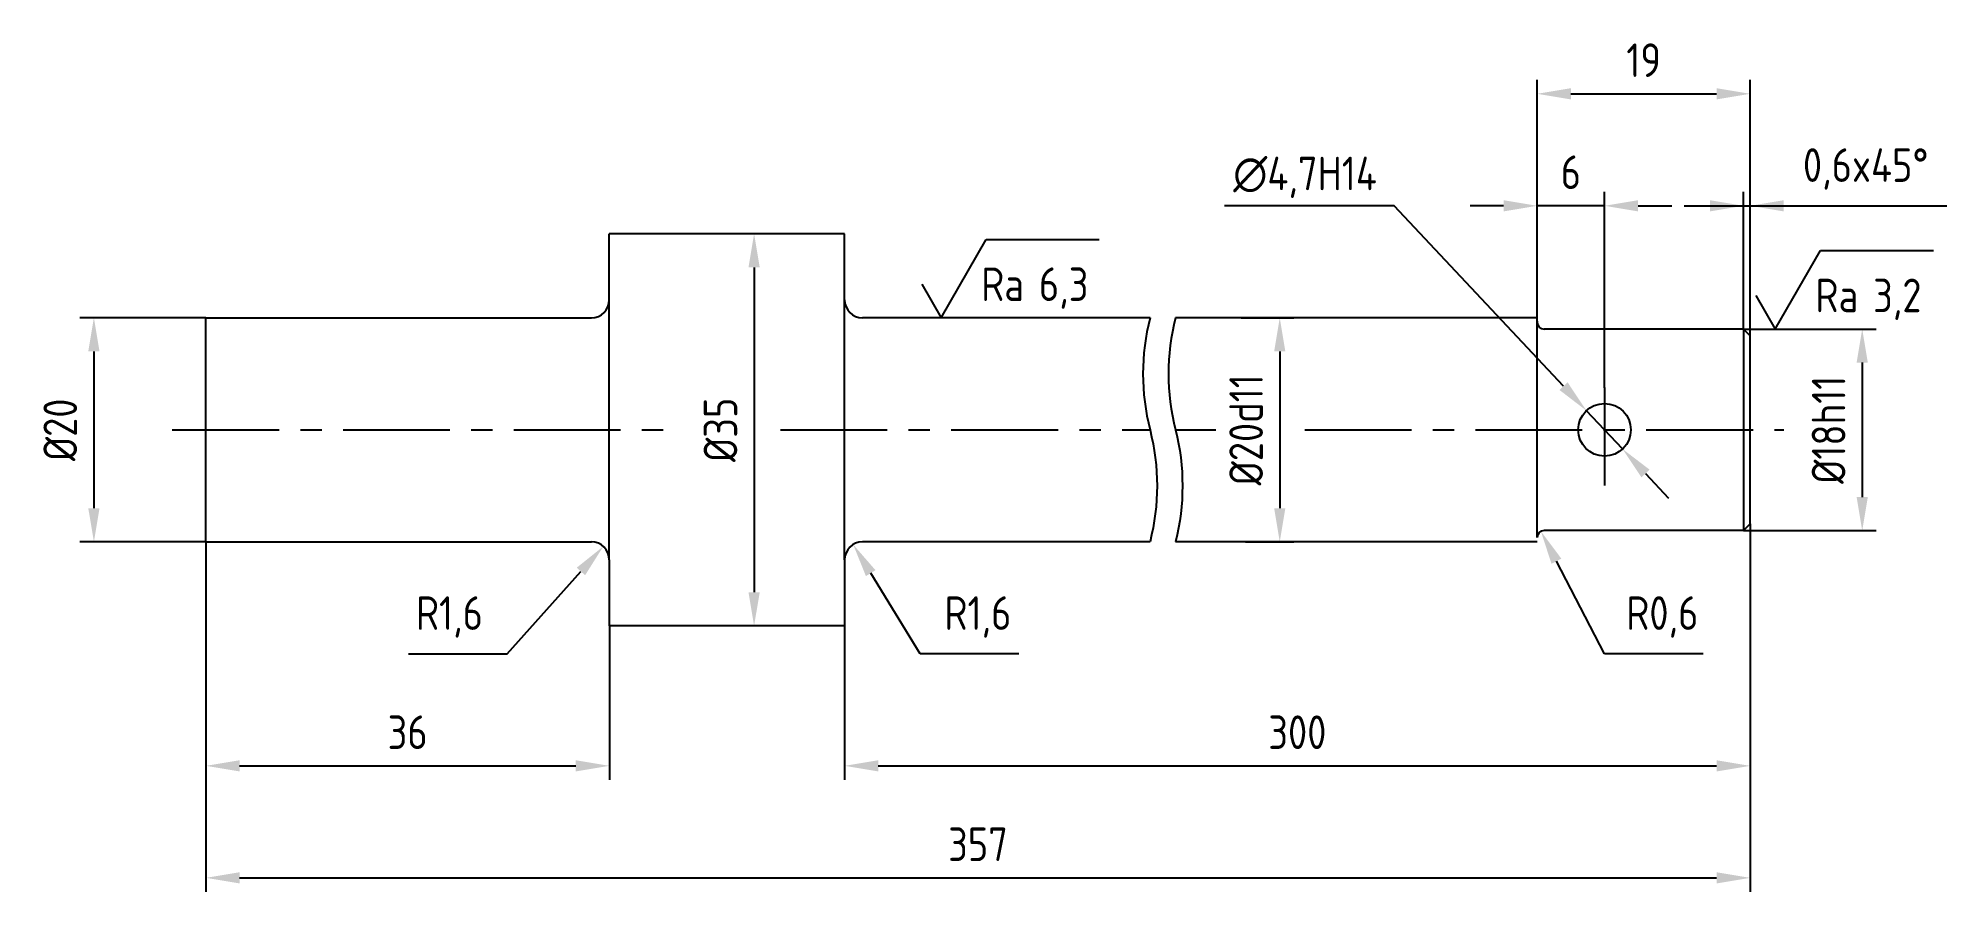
# Model space of a CAD drawing. Header units: millimetres. Extents: x 395 to 770, y 181 to 568.
# Drawn here: x 394.6 to 564.9, y 180.6 to 256.8 of the extents above.
import ezdxf

# ---------------------------------------------------------------- set-up
doc = ezdxf.new("R2010")
doc.units = ezdxf.units.MM
doc.header["$LTSCALE"] = 0.3
doc.linetypes.add('CENTER', pattern=[50.8, 31.75, -6.35, 6.35, -6.35])
for name, color, linetype in [('Cen', 5, 'CENTER'), ('Dim', 7, 'Continuous'), ('Text', 3, 'Continuous')]:
    doc.layers.add(name, color=color, linetype=linetype)
doc.styles.add('GOSTW', font='GOSTW.shx', dxfattribs={"width": 0.78})
doc.styles.add('Style1', font='romans.shx', dxfattribs={"width": 0.8})
doc.dimstyles.new('CADM', dxfattribs={"dimtxt": 3, "dimasz": 3, "dimexe": 2.5, "dimexo": 0, "dimgap": 0.8, "dimtad": 1, "dimdec": 4, "dimtxsty": 'GOSTW', "dimcen": 0.09, "dimclrd": 7, "dimclre": 7, "dimclrt": 3, "dimadec": 0, "dimazin": 0, "dimtfac": 1, "dimtdec": 4, "dimtmove": 0, "dimatfit": 3, "dimfxl": 1, "dimtvp": 1, "dimtolj": 1, "dimtzin": 0, "dimarcsym": 0})
doc.dimstyles.new('LIN1', dxfattribs={"dimtxt": 3, "dimasz": 3, "dimexe": 1.25, "dimexo": 0, "dimgap": 1.5, "dimtad": 1, "dimtoh": 1, "dimdec": 1, "dimtxsty": 'Style1', "dimcen": 2.5, "dimclrt": 3, "dimadec": 0, "dimazin": 0, "dimtfac": 1, "dimtdec": 1, "dimtmove": 0, "dimatfit": 2, "dimfxl": 1, "dimarcsym": 0})

# ---------------------------------------------------------------- blocks, each defined once
blk = doc.blocks.new('*D3')
at = {"color": 7, "linetype": 'Continuous', "lineweight": -2, "transparency": 16777216}
for p, q in [((515.61, 241.81), (500.46, 241.81)), ((530.72, 225.71), (515.61, 241.81)), ((535.99, 220.1), (532.77, 223.52)), ((538.04, 217.91), (540.1, 215.72))]:
    blk.add_line(p, q, dxfattribs=at)
at = {"color": 7, "linetype": 'Continuous', "transparency": 16777216}
for points in [[(531.09, 226.05), (530.36, 225.37), (532.77, 223.52)], [(538.41, 218.25), (537.68, 217.57), (535.99, 220.1)]]:
    blk.add_solid(points, dxfattribs=at)
at = {"color": 3, "linetype": 'Continuous', "transparency": 16777216, "insert": (507.66, 244.35), "char_height": 3, "attachment_point": 5, "style": 'Style1'}
blk.add_mtext('∅4,7H14', dxfattribs=at)
blk = doc.blocks.new('*D4')
at = {"layer": 'Dim', "color": 0, "lineweight": -2, "transparency": 16777216}
for p, q in [((501.95, 231.81), (506.65, 231.81)), ((505.4, 228.81), (505.4, 214.81)), ((502.33, 211.81), (506.65, 211.81))]:
    blk.add_line(p, q, dxfattribs=at)
at = {"layer": 'Dim', "color": 0, "transparency": 16777216}
for points in [[(504.9, 228.81), (505.9, 228.81), (505.4, 231.81)], [(504.9, 214.81), (505.9, 214.81), (505.4, 211.81)]]:
    blk.add_solid(points, dxfattribs=at)
at = {"layer": 'Dim', "color": 3, "transparency": 16777216, "insert": (502.4, 221.81), "char_height": 3, "attachment_point": 5, "rotation": 90, "style": 'Style1'}
blk.add_mtext('%%c20d11', dxfattribs=at)
blk = doc.blocks.new('*D5')
at = {"layer": 'Dim', "color": 0, "lineweight": -2, "transparency": 16777216}
for p, q in [((460.98, 239.31), (457.24, 239.31)), ((458.49, 236.31), (458.49, 207.31)), ((460.35, 204.31), (457.24, 204.31))]:
    blk.add_line(p, q, dxfattribs=at)
at = {"layer": 'Dim', "color": 0, "transparency": 16777216}
for points in [[(457.99, 236.31), (458.99, 236.31), (458.49, 239.31)], [(457.99, 207.31), (458.99, 207.31), (458.49, 204.31)]]:
    blk.add_solid(points, dxfattribs=at)
at = {"layer": 'Dim', "color": 3, "transparency": 16777216, "insert": (455.49, 221.81), "char_height": 3, "attachment_point": 5, "rotation": 90, "style": 'Style1'}
blk.add_mtext('%%c35', dxfattribs=at)
blk = doc.blocks.new('*D6')
at = {"layer": 'Dim', "color": 0, "lineweight": -2, "transparency": 16777216}
for p, q in [((409.57, 191.81), (409.57, 180.56)), ((547.38, 191.81), (547.38, 180.56)), ((412.57, 181.81), (544.38, 181.81))]:
    blk.add_line(p, q, dxfattribs=at)
at = {"layer": 'Dim', "color": 0, "transparency": 16777216}
for points in [[(412.57, 182.31), (412.57, 181.31), (409.57, 181.81)], [(544.38, 182.31), (544.38, 181.31), (547.38, 181.81)]]:
    blk.add_solid(points, dxfattribs=at)
at = {"layer": 'Dim', "color": 3, "transparency": 16777216, "insert": (478.47, 184.81), "char_height": 3, "attachment_point": 5, "style": 'Style1'}
blk.add_mtext('357', dxfattribs=at)
blk = doc.blocks.new('*D7')
at = {"layer": 'Dim', "color": 0, "lineweight": -2, "transparency": 16777216}
for p, q in [((547.38, 213.41), (547.38, 190.56)), ((466.57, 204.31), (466.57, 190.56)), ((469.57, 191.81), (544.38, 191.81))]:
    blk.add_line(p, q, dxfattribs=at)
at = {"layer": 'Dim', "color": 0, "transparency": 16777216}
for points in [[(469.57, 192.31), (469.57, 191.31), (466.57, 191.81)], [(544.38, 192.31), (544.38, 191.31), (547.38, 191.81)]]:
    blk.add_solid(points, dxfattribs=at)
at = {"layer": 'Dim', "color": 3, "transparency": 16777216, "insert": (506.97, 194.81), "char_height": 3, "attachment_point": 5, "style": 'Style1'}
blk.add_mtext('300', dxfattribs=at)
blk = doc.blocks.new('*D8')
at = {"layer": 'Dim', "color": 0, "lineweight": -2, "transparency": 16777216}
for p, q in [((528.38, 231.81), (528.38, 243.06)), ((534.38, 225.57), (534.38, 243.06)), ((525.38, 241.81), (522.38, 241.81)), ((534.38, 241.81), (528.38, 241.81)), ((537.38, 241.81), (540.38, 241.81))]:
    blk.add_line(p, q, dxfattribs=at)
at = {"layer": 'Dim', "color": 0, "transparency": 16777216}
for points in [[(525.38, 242.31), (525.38, 241.31), (528.38, 241.81)], [(537.38, 242.31), (537.38, 241.31), (534.38, 241.81)]]:
    blk.add_solid(points, dxfattribs=at)
at = {"layer": 'Dim', "color": 3, "transparency": 16777216, "insert": (531.38, 244.81), "char_height": 3, "attachment_point": 5, "style": 'Style1'}
blk.add_mtext('6', dxfattribs=at)
blk = doc.blocks.new('*D9')
at = {"layer": 'Dim', "color": 0, "lineweight": -2, "transparency": 16777216}
for p, q in [((528.38, 241.81), (528.38, 253.06)), ((547.38, 230.21), (547.38, 253.06)), ((531.38, 251.81), (544.38, 251.81))]:
    blk.add_line(p, q, dxfattribs=at)
at = {"layer": 'Dim', "color": 0, "transparency": 16777216}
for points in [[(531.38, 252.31), (531.38, 251.31), (528.38, 251.81)], [(544.38, 252.31), (544.38, 251.31), (547.38, 251.81)]]:
    blk.add_solid(points, dxfattribs=at)
at = {"layer": 'Dim', "color": 3, "transparency": 16777216, "insert": (537.88, 254.81), "char_height": 3, "attachment_point": 5, "style": 'Style1'}
blk.add_mtext('19', dxfattribs=at)
blk = doc.blocks.new('*D10')
at = {"layer": 'Dim', "color": 0, "lineweight": -2, "transparency": 16777216}
for p, q in [((546.78, 230.81), (558.63, 230.81)), ((557.38, 227.81), (557.38, 215.81)), ((546.78, 212.81), (558.63, 212.81))]:
    blk.add_line(p, q, dxfattribs=at)
at = {"layer": 'Dim', "color": 0, "transparency": 16777216}
for points in [[(556.88, 227.81), (557.88, 227.81), (557.38, 230.81)], [(556.88, 215.81), (557.88, 215.81), (557.38, 212.81)]]:
    blk.add_solid(points, dxfattribs=at)
at = {"layer": 'Dim', "color": 3, "transparency": 16777216, "insert": (554.38, 221.81), "char_height": 3, "attachment_point": 5, "rotation": 90, "style": 'Style1'}
blk.add_mtext('%%c18h11', dxfattribs=at)
blk = doc.blocks.new('*D11')
at = {"layer": 'Dim', "color": 0, "lineweight": -2, "transparency": 16777216}
for p, q in [((409.57, 211.81), (409.57, 190.56)), ((445.57, 204.31), (445.57, 190.56)), ((412.57, 191.81), (442.57, 191.81))]:
    blk.add_line(p, q, dxfattribs=at)
at = {"layer": 'Dim', "color": 0, "transparency": 16777216}
for points in [[(412.57, 192.31), (412.57, 191.31), (409.57, 191.81)], [(442.57, 192.31), (442.57, 191.31), (445.57, 191.81)]]:
    blk.add_solid(points, dxfattribs=at)
at = {"layer": 'Dim', "color": 3, "transparency": 16777216, "insert": (427.57, 194.81), "char_height": 3, "attachment_point": 5, "style": 'Style1'}
blk.add_mtext('36', dxfattribs=at)
blk = doc.blocks.new('*D12')
at = {"layer": 'Dim', "color": 0, "lineweight": -2, "transparency": 16777216}
for p, q in [((409.57, 231.81), (398.32, 231.81)), ((399.57, 228.81), (399.57, 214.81)), ((409.57, 211.81), (398.32, 211.81))]:
    blk.add_line(p, q, dxfattribs=at)
at = {"layer": 'Dim', "color": 0, "transparency": 16777216}
for points in [[(399.07, 228.81), (400.07, 228.81), (399.57, 231.81)], [(399.07, 214.81), (400.07, 214.81), (399.57, 211.81)]]:
    blk.add_solid(points, dxfattribs=at)
at = {"layer": 'Dim', "color": 3, "transparency": 16777216, "insert": (396.57, 221.81), "char_height": 3, "attachment_point": 5, "rotation": 90, "style": 'Style1'}
blk.add_mtext('%%c20', dxfattribs=at)
blk = doc.blocks.new('sherISO_03')
at = {"layer": 'Text'}
blk.add_line((4.04, 7), (14.12, 7), dxfattribs=at)
blk.add_lwpolyline([(-1.73, 3), (0, 0), (4.04, 7)], dxfattribs=at)
at = {"layer": 'Text', "style": 'Style1', "width": 0.8}
blk.add_text('Ra', height=3, dxfattribs=at).set_placement((3.58, 1.5))
blk.add_attdef('6,3', (8.73, 1.5), '', height=3, dxfattribs=at)
blk = doc.blocks.new('sherISO_04')
at = {"layer": 'Text'}
blk.add_line((4.04, 7), (14.12, 7), dxfattribs=at)
blk.add_lwpolyline([(-1.73, 3), (0, 0), (4.04, 7)], dxfattribs=at)
at = {"layer": 'Text', "style": 'Style1', "width": 0.8}
blk.add_text('Ra', height=3, dxfattribs=at).set_placement((3.58, 1.5))
blk.add_attdef('3,2', (8.73, 1.5), '', height=3, dxfattribs=at)
blk = doc.blocks.new('*D15')
at = {"layer": 'Dim', "color": 0, "lineweight": -2, "transparency": 16777216}
for p, q in [((436.45, 201.81), (443.03, 209.17)), ((427.64, 201.81), (436.45, 201.81))]:
    blk.add_line(p, q, dxfattribs=at)
at = {"layer": 'Dim', "color": 0, "transparency": 16777216}
blk.add_solid([(442.66, 209.5), (443.41, 208.83), (445.03, 211.4)], dxfattribs=at)
at = {"layer": 'Dim', "color": 3, "transparency": 16777216, "insert": (431.3, 205.1), "char_height": 3, "attachment_point": 5, "style": 'Style1'}
blk.add_mtext('R1,6', dxfattribs=at)
blk = doc.blocks.new('*D16')
at = {"layer": 'Dim', "color": 0, "lineweight": -2, "transparency": 16777216}
for p, q in [((473.31, 201.81), (468.9, 209.02)), ((482.12, 201.81), (473.31, 201.81))]:
    blk.add_line(p, q, dxfattribs=at)
at = {"layer": 'Dim', "color": 0, "transparency": 16777216}
blk.add_solid([(469.32, 209.28), (468.47, 208.75), (467.33, 211.57)], dxfattribs=at)
at = {"layer": 'Dim', "color": 3, "transparency": 16777216, "insert": (478.46, 205.1), "char_height": 3, "attachment_point": 5, "style": 'Style1'}
blk.add_mtext('R1,6', dxfattribs=at)
blk = doc.blocks.new('*D17')
at = {"layer": 'Dim', "color": 0, "lineweight": -2, "transparency": 16777216}
for p, q in [((534.38, 201.81), (530.09, 210.08)), ((543.2, 201.81), (534.38, 201.81))]:
    blk.add_line(p, q, dxfattribs=at)
at = {"layer": 'Dim', "color": 0, "transparency": 16777216}
blk.add_solid([(530.53, 210.31), (529.65, 209.85), (528.71, 212.74)], dxfattribs=at)
at = {"layer": 'Dim', "color": 3, "transparency": 16777216, "insert": (539.54, 205.1), "char_height": 3, "attachment_point": 5, "style": 'Style1'}
blk.add_mtext('R0,6', dxfattribs=at)

msp = doc.modelspace()

# ---------------------------------------------------------------- linework, layer by layer
at = {"color": 6, "linetype": 'Continuous'}
for p, q in [((445.56625, 210.21009), (445.56625, 239.31009)), ((466.56625, 239.31009), (445.56625, 239.31009)), ((466.56625, 210.21009), (466.56625, 239.31009)), ((409.56625, 211.81009), (409.56625, 231.81009)), ((409.56625, 231.81009), (443.96625, 231.81009)), ((493.82039, 231.81009), (468.16625, 231.81009)), ((528.38302, 231.81009), (496.09054, 231.81009)), ((528.38302, 212.21009), (528.38302, 231.81009)), ((546.78302, 230.81009), (528.98302, 230.81009)), ((547.38302, 230.21009), (546.78302, 230.81009)), ((546.78302, 230.81009), (546.78302, 212.81009)), ((547.38302, 213.41009), (547.38302, 230.21009)), ((547.38302, 213.41009), (546.78302, 212.81009)), ((409.56625, 211.81009), (443.96625, 211.81009)), ((493.82039, 211.81009), (468.16625, 211.81009)), ((528.38302, 211.81009), (496.09054, 211.81009)), ((546.78302, 212.81009), (528.98302, 212.81009)), ((445.56625, 210.21009), (445.56625, 204.31009)), ((466.56625, 210.21009), (466.56625, 204.31009)), ((466.56625, 204.31009), (445.56625, 204.31009))]:
    msp.add_line(p, q, dxfattribs=at)
at = {"color": 1, "linetype": 'Continuous'}
for points in [[(493.82039, 231.81009, 0.125), (493.82039, 221.81009, -0.125), (493.82039, 211.81009, 3)], [(496.09054, 231.81009, 0.125), (496.09054, 221.81009, -0.125), (496.09054, 211.81009, 3)]]:
    msp.add_lwpolyline(points, format="xyb", dxfattribs=at)
at = {"color": 6, "linetype": 'Continuous'}
msp.add_circle((534.38302, 221.81009), 2.35, dxfattribs=at)
for centre, radius, start, end in [((443.96625, 233.41009), 1.6, 270, 0), ((468.16625, 233.41009), 1.6, 180, 270), ((528.98302, 231.41009), 0.6, 180, 270), ((443.96625, 210.21009), 1.6, 0, 90), ((468.16625, 210.21009), 1.6, 90, 180), ((528.98302, 212.21009), 0.6, 90, 180)]:
    msp.add_arc(centre, radius, start, end, dxfattribs=at)
at = {"color": 3, "linetype": 'Continuous'}
msp.add_arc((528.98302, 231.41009), 0.6, 169.7069742, 180, dxfattribs=at)
at = {"layer": 'Cen'}
for p, q in [((534.38302, 225.5749), (534.38302, 216.83338)), ((406.56625, 221.81009), (452.04303, 221.81009)), ((460.84661, 221.81009), (493.82039, 221.81009)), ((496.09054, 221.81009), (499.70807, 221.81009)), ((507.63237, 221.81009), (550.38302, 221.81009))]:
    msp.add_line(p, q, dxfattribs=at)
at = {"layer": 'Dim'}
for p, q in [((546.78302, 230.81009), (546.78302, 243.06009)), ((541.48933, 241.81009), (564.93159, 241.81009))]:
    msp.add_line(p, q, dxfattribs=at)
msp.add_xline((766.56625, 555.98747), (0, 1), dxfattribs=at)
for points in [[(543.78302, 242.31009), (543.78302, 241.31009), (546.78302, 241.81009)], [(550.38302, 242.31009), (550.38302, 241.31009), (547.38302, 241.81009)]]:
    msp.add_solid(points, dxfattribs=at)

# ---------------------------------------------------------------- block references
for name, p, values in [('sherISO_03', (475.17333, 231.81009), {'6,3': '6,3'}), ('sherISO_04', (549.62006, 230.81009), {'3,2': '3,2'})]:
    msp.add_blockref(name, p, dxfattribs=at).add_auto_attribs(values)

# ---------------------------------------------------------------- texts
at = {"layer": 'Dim', "color": 3, "insert": (557.6908, 245.0958), "char_height": 3, "attachment_point": 5, "style": 'Style1'}
msp.add_mtext('0,6x45%%d', dxfattribs=at)

# ---------------------------------------------------------------- dimensions: what is measured, and where the dimension line sits
at = {"color": 3, "linetype": 'Continuous'}
dim = msp.add_diameter_dim_2p(p1=(535.99151, 220.09683), p2=(532.77453, 223.52335), text='<>H14', dimstyle='CADM', override={"dimtxt": 3, "dimgap": 0.75, "dimtoh": 1, "dimtxsty": 'Style1', "dimse1": 0, "dimse2": 0, "dimsd1": 0, "dimsd2": 0, "dimtol": 0, "dimlim": 0, "dimtfac": 0.6, "dimatfit": 2, "dimtolj": 0}, dxfattribs=at)
dim.commit()
dim.dimension.update_dxf_attribs({"geometry": '*D3', "text_midpoint": (507.65604, 241.81009), "dimtype": 163})
at = {"layer": 'Dim'}
for base, p1, p2, picture, middle in [((547.38302, 251.81009), (528.38302, 241.81009), (547.38302, 230.21009), '*D9', (537.88302, 254.81009)), ((445.56625, 191.81009), (409.56625, 211.81009), (445.56625, 204.31009), '*D11', (427.56625, 194.81009))]:
    dim = msp.add_linear_dim(base=base, p1=p1, p2=p2, dimstyle='LIN1', dxfattribs=at)
    dim.commit()
    dim.dimension.update_dxf_attribs({"geometry": picture, "text_midpoint": middle})
dim = msp.add_linear_dim(base=(528.38302, 241.81009), p1=(534.38302, 225.5749), p2=(528.38302, 231.81009), dimstyle='LIN1', dxfattribs=at)
dim.commit()
dim.dimension.update_dxf_attribs({"geometry": '*D8', "text_midpoint": (531.38302, 241.81009), "dimtype": 160})
for base, p1, p2, text, picture, middle in [((458.48638, 204.31009), (460.97651, 239.31009), (460.34941, 204.31009), '%%c<>', '*D5', (455.48638, 221.81009)), ((399.56625, 211.81009), (409.56625, 231.81009), (409.56625, 211.81009), '%%c<>', '*D12', (396.56625, 221.81009)), ((505.40312, 211.81009), (501.94892, 231.81009), (502.33141, 211.81009), '%%c<>d11', '*D4', (502.40312, 221.81009)), ((557.38302, 212.81009), (546.78302, 230.81009), (546.78302, 212.81009), '%%c<>h11', '*D10', (554.38302, 221.81009))]:
    dim = msp.add_linear_dim(base=base, p1=p1, p2=p2, angle=90, text=text, dimstyle='LIN1', dxfattribs=at)
    dim.commit()
    dim.dimension.update_dxf_attribs({"geometry": picture, "text_midpoint": middle})
for base, p1, p2, text, picture, middle in [((547.38302, 191.81009), (466.56625, 204.31009), (547.38302, 213.41009), '300', '*D7', (506.97463, 194.81009)), ((547.38302, 181.81009), (409.56625, 191.81009), (547.38302, 191.81009), '357', '*D6', (478.47463, 184.81009))]:
    dim = msp.add_linear_dim(base=base, p1=p1, p2=p2, text=text, dimstyle='LIN1', dxfattribs=at)
    dim.commit()
    dim.dimension.update_dxf_attribs({"geometry": picture, "text_midpoint": middle})
for center, mpoint, picture, middle in [((443.96625, 210.21009), (445.03295, 211.40263), '*D15', (436.45268, 201.81009)), ((468.16625, 210.21009), (467.33101, 211.57478), '*D16', (473.3074, 201.81009)), ((528.98302, 212.21009), (528.70653, 212.74259), '*D17', (534.38302, 201.81009))]:
    dim = msp.add_radius_dim(center=center, mpoint=mpoint, dimstyle='LIN1', override={"dimtmove": 1}, dxfattribs=at)
    dim.commit()
    dim.dimension.update_dxf_attribs({"geometry": picture, "text_midpoint": middle, "dimtype": 164})

doc.saveas('drawing.dxf')
